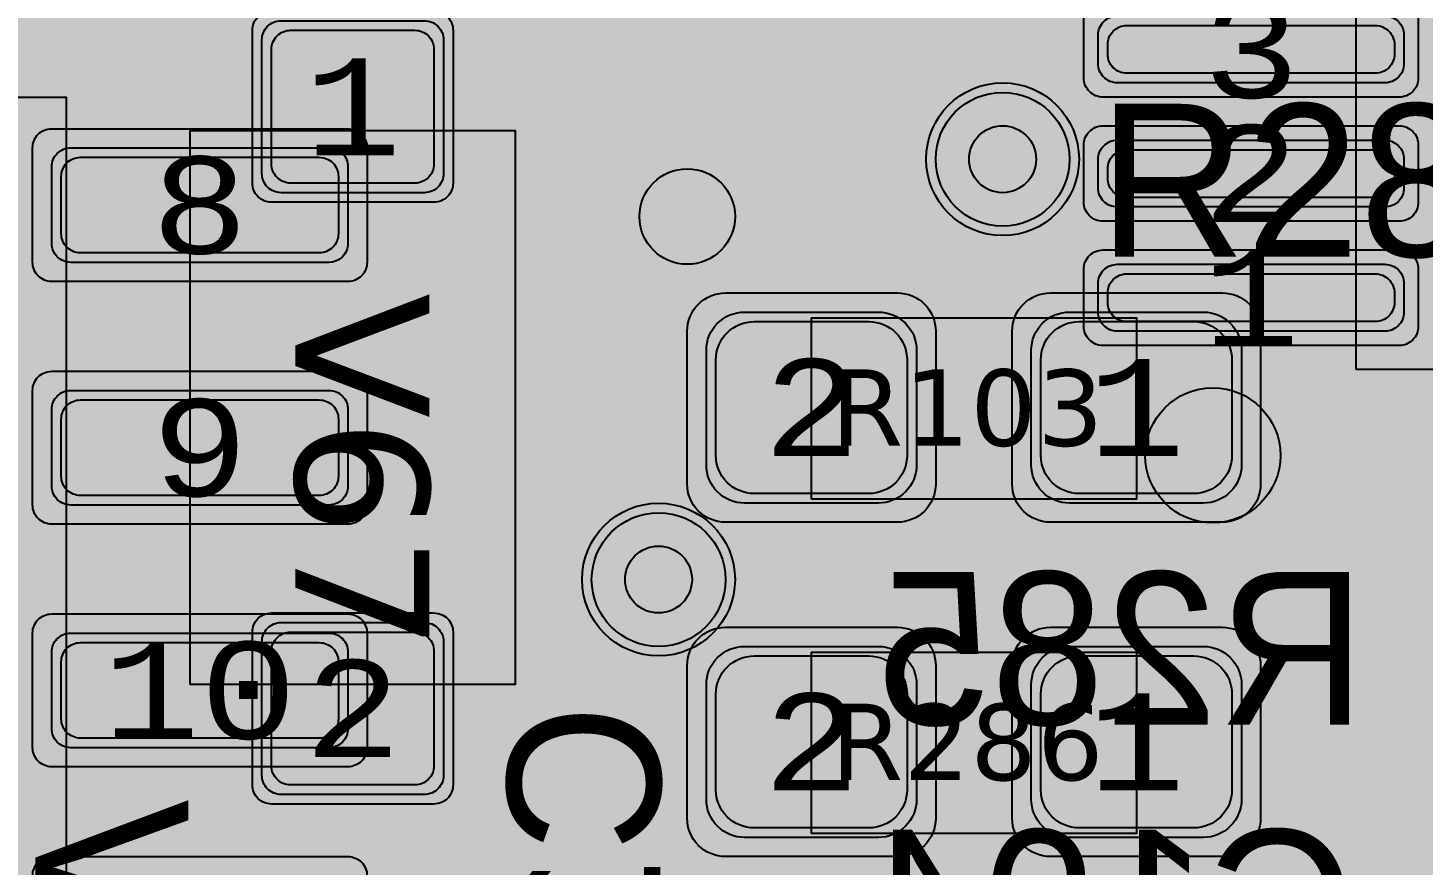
# Model space of a CAD drawing. Extents: x -28 to 199, y -61 to 255.
# Drawn here: x 146.3 to 153.6, y 159.61 to 163.99 of the extents above; entities that cross this region are included whole.
import ezdxf
from ezdxf.enums import TextEntityAlignment as Align

# ---------------------------------------------------------------- set-up
doc = ezdxf.new("R2010")
doc.units = 0
doc.header["$MEASUREMENT"] = 0
for name, color, linetype in [('ASSEMBLY_OUTLINES_BTM', 191, 'CONTINUOUS'), ('ASSEMBLY_OUTLINES_TOP', 102, 'CONTINUOUS'), ('ASSEMBLY_PART_NUMBERS_BTM', 191, 'CONTINUOUS'), ('ASSEMBLY_PART_NUMBERS_TOP', 102, 'CONTINUOUS'), ('ASSEMBLY_REF_DES_TOP', 102, 'CONTINUOUS'), ('DRILL_DRAWING', 21, 'CONTINUOUS'), ('GENERATED_SILKSCREEN_BTM', 255, 'CONTINUOUS'), ('GENERATED_SILKSCREEN_TOP', 140, 'CONTINUOUS'), ('MOUNTING_HOLES_LAYER_2', 42, 'CONTINUOUS'), ('MOUNTING_HOLES_LAYER_3', 42, 'CONTINUOUS'), ('MOUNTING_HOLES_LAYER_BOT21', 42, 'CONTINUOUS'), ('MOUNTING_HOLES_LAYER_TOP', 42, 'CONTINUOUS'), ('PART_PADS_SMD_BTM', 10, 'CONTINUOUS'), ('PART_PADS_SMD_TOP', 150, 'CONTINUOUS'), ('PIN_NUMBERS_BTM', 8, 'CONTINUOUS'), ('PIN_NUMBERS_TOP', 8, 'CONTINUOUS'), ('PLACEMENT_OUTLINES_BTM', 222, 'CONTINUOUS'), ('PLACEMENT_OUTLINES_TOP', 130, 'CONTINUOUS'), ('PLANE_SHAPES_LAYER_2', 230, 'CONTINUOUS'), ('PLANE_SHAPES_LAYER_3', 81, 'CONTINUOUS'), ('SILKSCREEN_OUTLINES_BTM', 211, 'CONTINUOUS'), ('SILKSCREEN_OUTLINES_TOP', 150, 'CONTINUOUS'), ('SILKSCREEN_REF_DES_BTM', 211, 'CONTINUOUS'), ('SILKSCREEN_REF_DES_TOP', 150, 'CONTINUOUS'), ('SOLDERMASK_PADS_BTM', 12, 'CONTINUOUS'), ('SOLDERMASK_PADS_TOP', 180, 'CONTINUOUS'), ('SOLDERPASTE_PADS_BTM', 12, 'CONTINUOUS'), ('SOLDERPASTE_PADS_TOP', 180, 'CONTINUOUS'), ('TRACES_LAYER_2', 230, 'CONTINUOUS'), ('TRACES_LAYER_BOTTOM', 10, 'CONTINUOUS'), ('TRACES_LAYER_TOP', 150, 'CONTINUOUS'), ('VIA_HOLES_LAYER_2', 30, 'CONTINUOUS'), ('VIA_HOLES_LAYER_3', 30, 'CONTINUOUS'), ('VIA_HOLES_LAYER_BOTTOM', 30, 'CONTINUOUS'), ('VIA_HOLES_LAYER_TOP', 30, 'CONTINUOUS'), ('VIA_PADS_LAYER_2', 230, 'CONTINUOUS'), ('VIA_PADS_LAYER_3', 81, 'CONTINUOUS'), ('VIA_PADS_LAYER_BOTTOM', 10, 'CONTINUOUS'), ('VIA_PADS_LAYER_TOP', 150, 'CONTINUOUS')]:
    doc.layers.add(name, color=color, linetype=linetype)
doc.styles.add('COURIER_NEW', font='COUR.TTF')
doc.styles.add('VERDANA', font='verdana.TTF')
doc.styles.add('VERIBEST_GERBER_0', font='txt')

msp = doc.modelspace()

# ---------------------------------------------------------------- hatches: boundary and pattern name
at = {"layer": 'GENERATED_SILKSCREEN_BTM'}
h = msp.add_hatch(color=256, dxfattribs=at)
edge = h.paths.add_edge_path()
edge.add_arc((152.5, 161.75), 0.353553, 0, 360)
at = {"layer": 'MOUNTING_HOLES_LAYER_2'}
h = msp.add_hatch(color=256, dxfattribs=at)
edge = h.paths.add_edge_path()
edge.add_arc((149.75, 163), 0.25, 0, 360)
at = {"layer": 'MOUNTING_HOLES_LAYER_3'}
h = msp.add_hatch(color=256, dxfattribs=at)
edge = h.paths.add_edge_path()
edge.add_arc((149.75, 163), 0.25, 0, 360)
at = {"layer": 'MOUNTING_HOLES_LAYER_BOT21'}
h = msp.add_hatch(color=256, dxfattribs=at)
edge = h.paths.add_edge_path()
edge.add_arc((149.75, 163), 0.25, 0, 360)
at = {"layer": 'MOUNTING_HOLES_LAYER_TOP'}
h = msp.add_hatch(color=256, dxfattribs=at)
edge = h.paths.add_edge_path()
edge.add_arc((149.75, 163), 0.25, 0, 360)
at = {"layer": 'PLANE_SHAPES_LAYER_2'}
h = msp.add_hatch(color=256, dxfattribs=at)
h.paths.add_polyline_path([(169.5, 129.25), (149.5, 129.25), (142.25, 122), (142.25, 90.5), (147.5, 90.5), (147.5, 80), (154, 80), (154, 69.25), (131.75, 69.25), (131.75, 73.25), (121.25, 73.25), (121.25, 81), (110.5, 81), (110.5, 125.75), (106.5, 125.75), (106.5, 128.75), (93.5, 128.75), (93.5, 120.25), (91.75, 120.25), (91.75, 121.5), (80, 121.5), (80, 118.25), (73.25, 118.25), (73.25, 124.5), (67.5, 124.5), (67.5, 128), (57.75, 128), (57.75, 120.25), (55.25, 120.25), (55.25, 121.5), (47.5, 121.5), (47.5, 119), (35, 119), (35, 134.75), (32.75, 134.75), (32.75, 159.75), (29.25, 159.75), (29.25, 175.25), (22.5, 175.25), (22.5, 195.25), (17.25, 195.25), (17.25, 198), (22.5, 198), (22.5, 216.5), (40.25, 216.5), (40.25, 235.5), (54.5, 235.5), (54.5, 254), (87.25, 254), (87.25, 236.25), (86.25, 236.25), (86.25, 228.75), (81, 228.75), (81, 218.75), (95.25, 218.75), (95.25, 194.5), (87, 194.5), (87, 172), (131.1, 172), (131.1, 208.75), (115.5, 208.75), (115.5, 213.75), (106.75, 213.75), (106.75, 218.75), (110.25, 222.25), (110.25, 226.25), (142.5, 226.25), (142.5, 221.5), (160.5, 221.5), (160.5, 240.75), (169.5, 240.75)])
h.paths.add_polyline_path([(35.5, 149.5), (41.75, 149.5), (41.75, 152), (39.25, 152), (39.25, 154), (37.75, 154), (37.75, 152), (35.5, 152)], flags=16)
h.paths.add_polyline_path([(37.5, 125.75), (37.5, 128.75), (42.75, 128.75), (42.75, 125.75)], flags=16)
h.paths.add_polyline_path([(52, 127.75), (52, 130.75), (54.25, 130.75), (54.25, 127.75)], flags=16)
h.paths.add_polyline_path([(50.75, 219.5), (50.75, 226.5), (71.75, 226.5), (71.75, 219.5)], flags=16)
h.paths.add_polyline_path([(66.5, 150.75), (66.5, 177.5), (72.25, 177.5), (72.25, 150.75)], flags=16)
h.paths.add_polyline_path([(47.25, 185.25), (73, 185.25), (73, 188.25), (70.25, 188.25), (70.25, 191), (47.25, 191)], flags=16)
h.paths.add_polyline_path([(84.5, 208), (84.5, 212.75), (85, 212.75), (85, 208)], flags=16)
h.paths.add_polyline_path([(61.5, 137.25), (87.75, 137.25), (87.75, 140.5), (84.75, 140.5), (84.75, 143), (61.5, 143)], flags=16)
h.paths.add_polyline_path([(88.75, 127), (88.75, 130), (91, 130), (91, 127)], flags=16)
h.paths.add_polyline_path([(85.5, 130.25), (85.5, 132.5), (91, 132.5), (91, 130.25)], flags=16)
h.paths.add_polyline_path([(108.75, 142.25), (135.75, 142.25), (135.75, 145.75), (132.25, 145.75), (132.25, 149), (108.75, 149)], flags=16)
h.paths.add_polyline_path([(114.25, 126.75), (140.75, 126.75), (140.75, 129.75), (137.25, 129.75), (137.25, 133), (114.25, 133)], flags=16)
h.paths.add_polyline_path([(155.25, 180.25), (166.25, 180.25), (166.25, 186.25), (152.25, 186.25), (152.25, 183), (155.25, 183)], flags=16)
at = {"layer": 'PLANE_SHAPES_LAYER_3'}
h = msp.add_hatch(color=256, dxfattribs=at)
h.paths.add_polyline_path([(169.5, 129.25), (149.5, 129.25), (142.25, 122), (142.25, 90.5), (147.5, 90.5), (147.5, 80), (154, 80), (154, 69.25), (131.75, 69.25), (131.75, 73.25), (121.25, 73.25), (121.25, 81), (110.5, 81), (110.5, 125.75), (106.5, 125.75), (106.5, 128.75), (93.5, 128.75), (93.5, 120.25), (91.75, 120.25), (91.75, 121.5), (80, 121.5), (80, 118.25), (73.25, 118.25), (73.25, 124.5), (67.5, 124.5), (67.5, 127.75), (58.25, 127.75), (58.25, 130.25), (88.75, 130.25), (88.75, 127), (91, 127), (91, 132.5), (55, 132.5), (55, 131.25), (52, 131.25), (52, 127.75), (55, 127.75), (55, 127.25), (57.75, 127.25), (57.75, 120.25), (55.25, 120.25), (55.25, 121.5), (47.5, 121.5), (47.5, 119), (35, 119), (35, 134.75), (32.75, 134.75), (32.75, 159.75), (29.25, 159.75), (29.25, 175.25), (22.5, 175.25), (22.5, 195.25), (17.25, 195.25), (17.25, 198), (22.5, 198), (22.5, 216.5), (40.25, 216.5), (40.25, 235.5), (54.5, 235.5), (54.5, 254), (87.25, 254), (87.25, 236.25), (86.25, 236.25), (86.25, 228.75), (81, 228.75), (81, 218.75), (95.25, 218.75), (95.25, 194.5), (87, 194.5), (87, 172), (131.1, 172), (131.1, 208.75), (115.5, 208.75), (115.5, 213.75), (106.75, 213.75), (106.75, 218.75), (110.25, 222.25), (110.25, 226.25), (142.5, 226.25), (142.5, 221.5), (160.5, 221.5), (160.5, 240.75), (169.5, 240.75)])
h.paths.add_polyline_path([(35.5, 149.5), (41.75, 149.5), (41.75, 152), (39.25, 152), (39.25, 154), (37.75, 154), (37.75, 152), (35.5, 152)], flags=16)
h.paths.add_polyline_path([(37.5, 125.75), (37.5, 128.75), (42.75, 128.75), (42.75, 125.75)], flags=16)
h.paths.add_polyline_path([(50.75, 219.5), (50.75, 226.5), (71.75, 226.5), (71.75, 219.5)], flags=16)
h.paths.add_polyline_path([(66.5, 150.75), (66.5, 177.5), (72.25, 177.5), (72.25, 150.75)], flags=16)
h.paths.add_polyline_path([(47.25, 185.25), (73, 185.25), (73, 188.25), (70.25, 188.25), (70.25, 191), (47.25, 191)], flags=16)
h.paths.add_polyline_path([(84.5, 208), (84.5, 212.75), (85, 212.75), (85, 208)], flags=16)
h.paths.add_polyline_path([(61.5, 137.25), (87.75, 137.25), (87.75, 140.5), (84.75, 140.5), (84.75, 143), (61.5, 143)], flags=16)
h.paths.add_polyline_path([(108.75, 142.25), (135.75, 142.25), (135.75, 145.75), (132.25, 145.75), (132.25, 149), (108.75, 149)], flags=16)
h.paths.add_polyline_path([(114.25, 126.75), (140.75, 126.75), (140.75, 129.75), (137.25, 129.75), (137.25, 133), (114.25, 133)], flags=16)
h.paths.add_polyline_path([(155.25, 180.25), (166.25, 180.25), (166.25, 186.25), (152.25, 186.25), (152.25, 183), (155.25, 183)], flags=16)
at = {"layer": 'SILKSCREEN_OUTLINES_BTM'}
h = msp.add_hatch(color=256, dxfattribs=at)
edge = h.paths.add_edge_path()
edge.add_arc((152.5, 161.75), 0.353553, 0, 360)
at = {"layer": 'VIA_HOLES_LAYER_2'}
h = msp.add_hatch(color=256, dxfattribs=at)
edge = h.paths.add_edge_path()
edge.add_arc((151.4, 163.3), 0.175, 0, 360)
h = msp.add_hatch(color=256, dxfattribs=at)
edge = h.paths.add_edge_path()
edge.add_arc((149.6, 161.1), 0.175, 0, 360)
at = {"layer": 'VIA_HOLES_LAYER_3'}
h = msp.add_hatch(color=256, dxfattribs=at)
edge = h.paths.add_edge_path()
edge.add_arc((151.4, 163.3), 0.175, 0, 360)
h = msp.add_hatch(color=256, dxfattribs=at)
edge = h.paths.add_edge_path()
edge.add_arc((149.6, 161.1), 0.175, 0, 360)
at = {"layer": 'VIA_HOLES_LAYER_BOTTOM'}
h = msp.add_hatch(color=256, dxfattribs=at)
edge = h.paths.add_edge_path()
edge.add_arc((151.4, 163.3), 0.175, 0, 360)
h = msp.add_hatch(color=256, dxfattribs=at)
edge = h.paths.add_edge_path()
edge.add_arc((149.6, 161.1), 0.175, 0, 360)
at = {"layer": 'VIA_HOLES_LAYER_TOP'}
h = msp.add_hatch(color=256, dxfattribs=at)
edge = h.paths.add_edge_path()
edge.add_arc((151.4, 163.3), 0.175, 0, 360)
h = msp.add_hatch(color=256, dxfattribs=at)
edge = h.paths.add_edge_path()
edge.add_arc((149.6, 161.1), 0.175, 0, 360)

# ---------------------------------------------------------------- linework, layer by layer
at = {"layer": 'ASSEMBLY_OUTLINES_BTM', "const_width": 0.2}
for points in [[(153.25, 162.2), (153.25, 168.8), (157.75, 168.8), (157.75, 162.2)], [(142.5, 154.875), (142.5, 163.625), (146.5, 163.625), (146.5, 154.875)]]:
    msp.add_lwpolyline(points, close=True, dxfattribs=at)
at = {"layer": 'ASSEMBLY_OUTLINES_TOP'}
for points in [[(147.15, 160.55), (147.15, 163.45), (148.85, 163.45), (148.85, 160.55)], [(150.4, 161.52), (150.4, 162.47), (152.1, 162.47), (152.1, 161.52)], [(150.4, 159.77), (150.4, 160.72), (152.1, 160.72), (152.1, 159.77)]]:
    msp.add_lwpolyline(points, close=True, dxfattribs=at)
at = {"layer": 'ASSEMBLY_OUTLINES_TOP', "const_width": 0.1}
msp.add_lwpolyline([(148.75, 163), (147.25, 163)], dxfattribs=at)
at = {"layer": 'GENERATED_SILKSCREEN_BTM', "const_width": 0.15}
for points in [[(146.500005, 163.433206, 1.45686e-05), (146.499995, 163.433204), (146.499995, 163.624995), (142.500005, 163.624995), (142.500005, 163.433204, 1.45686e-05), (142.499995, 163.433206), (142.499995, 163.625, -0.4142135624), (142.5, 163.625005), (146.5, 163.625005, -0.4142135624), (146.500005, 163.625), (146.500005, 163.433206)], [(146.500005, 162.163206, 1.45686e-05), (146.499995, 162.163204), (146.499995, 162.686796, 1.45686e-05), (146.500005, 162.686794), (146.500005, 162.163206)], [(157.750005, 162.2, -0.4142135624), (157.75, 162.199995), (153.25, 162.199995, -0.4142135624), (153.249995, 162.2), (153.249995, 162.325), (153.250005, 162.325), (153.250005, 162.200005), (157.749995, 162.200005), (157.749995, 162.325), (157.750005, 162.325), (157.750005, 162.2)], [(146.500005, 160.893206, 1.45686e-05), (146.499995, 160.893204), (146.499995, 161.416796, 1.45686e-05), (146.500005, 161.416794), (146.500005, 160.893206)], [(146.500005, 159.623206, 1.45686e-05), (146.499995, 159.623204), (146.499995, 160.146796, 1.45686e-05), (146.500005, 160.146794), (146.500005, 159.623206)]]:
    msp.add_lwpolyline(points, format="xyb", dxfattribs=at)
for points in [[(153.249995, 163.475), (153.249995, 163.625), (153.250005, 163.625), (153.250005, 163.475)], [(153.249995, 162.825), (153.249995, 162.975), (153.250005, 162.975), (153.250005, 162.825)]]:
    msp.add_lwpolyline(points, close=True, dxfattribs=at)
for points in [[(150.7812, 160.8512), (150.7844, 160.8504), (150.7868, 160.8496), (150.79, 160.848), (150.8988, 160.76), (150.8988, 161.0936), (150.3764, 161.0936), (150.3708, 161.0952), (150.366, 161.0984), (150.3636, 161.104), (150.3628, 161.1096), (150.3636, 161.116), (150.366, 161.1208), (150.3708, 161.1248), (150.3764, 161.1264), (150.9164, 161.1264), (150.922, 161.1248), (150.9268, 161.1208), (150.9308, 161.116), (150.9324, 161.1104), (150.9324, 160.7256), (150.9316, 160.72), (150.9292, 160.716), (150.926, 160.7136), (150.9204, 160.712), (150.9172, 160.7104), (150.9132, 160.7096), (150.9092, 160.7104), (150.906, 160.7128), (150.7756, 160.8192), (150.5172, 160.8192), (150.3924, 160.7176), (150.3924, 160.46), (150.5172, 160.36), (150.7756, 160.36), (150.906, 160.4656), (150.9116, 160.468), (150.9164, 160.468), (150.922, 160.4648), (150.926, 160.4608), (150.9292, 160.4552), (150.9308, 160.4496), (150.93, 160.4464), (150.9292, 160.444), (150.9276, 160.4416), (150.9252, 160.44), (150.79, 160.3296), (150.7876, 160.328), (150.7844, 160.328), (150.7812, 160.3264), (150.5116, 160.3264), (150.51, 160.3264), (150.5084, 160.3272), (150.5076, 160.3272), (150.506, 160.328), (150.5044, 160.328), (150.5012, 160.3296), (150.366, 160.44), (150.3636, 160.4424), (150.3628, 160.444), (150.3612, 160.4488), (150.3604, 160.452), (150.3604, 160.7256), (150.3612, 160.7288), (150.3628, 160.7336), (150.3628, 160.7352), (150.3644, 160.736), (150.3652, 160.7376), (150.366, 160.7392), (150.5012, 160.848), (150.5052, 160.8496), (150.5084, 160.8504), (150.5116, 160.8512), (150.7812, 160.8512)], [(151.1436, 160.8312), (151.1692, 160.7544), (151.1436, 160.6776), (151.1436, 160.6752), (151.1428, 160.672), (151.1428, 160.4248), (151.1428, 160.4224), (151.1436, 160.42), (151.1444, 160.4168), (151.1476, 160.4136), (151.2276, 160.3312), (151.2316, 160.328), (151.2356, 160.3272), (151.2388, 160.3264), (151.5324, 160.3264), (151.5348, 160.3264), (151.5372, 160.3272), (151.5404, 160.328), (151.5436, 160.3312), (151.6236, 160.4136), (151.6276, 160.4168), (151.6284, 160.42), (151.6284, 160.4248), (151.6284, 160.672), (151.6284, 160.6752), (151.6284, 160.6768), (151.6276, 160.6776), (151.602, 160.7544), (151.6276, 160.8312), (151.6284, 160.832), (151.6284, 160.8368), (151.6284, 161.0288), (151.6284, 161.032), (151.6276, 161.036), (151.6236, 161.04), (151.5436, 161.1224), (151.5404, 161.1248), (151.5372, 161.1256), (151.5348, 161.1264), (151.5324, 161.1264), (151.2388, 161.1264), (151.2356, 161.1256), (151.2316, 161.1248), (151.2276, 161.1224), (151.1476, 161.04), (151.1444, 161.0352), (151.1436, 161.032), (151.1428, 161.0288), (151.1428, 160.8368), (151.1428, 160.8336), (151.1436, 160.832), (151.1436, 160.8312)], [(152.0052, 161.1232), (151.8708, 161.0136), (151.8684, 161.0096), (151.8676, 161.0064), (151.866, 161.004), (151.8652, 161.0008), (151.8652, 160.8912), (151.866, 160.888), (151.8676, 160.8832), (151.8684, 160.8792), (151.8708, 160.8776), (152.4036, 160.4448), (152.4036, 160.3592), (151.8812, 160.3592), (151.8756, 160.3576), (151.8708, 160.3544), (151.8684, 160.3488), (151.8676, 160.3424), (151.8684, 160.3368), (151.8708, 160.3312), (151.8756, 160.328), (151.8812, 160.3264), (152.4204, 160.3264), (152.4268, 160.328), (152.4308, 160.332), (152.4348, 160.336), (152.4364, 160.3424), (152.4364, 160.452), (152.4356, 160.4544), (152.434, 160.46), (152.4324, 160.4624), (152.4316, 160.464), (152.4292, 160.4656), (151.8972, 160.8992), (151.8972, 160.9928), (152.022, 161.0936), (152.2804, 161.0936), (152.4108, 160.9872), (152.4164, 160.9856), (152.422, 160.9864), (152.4268, 160.9888), (152.4308, 160.9936), (152.4332, 160.9984), (152.434, 161.004), (152.4332, 161.0096), (152.4316, 161.012), (152.4292, 161.0136), (152.2948, 161.1232), (152.2916, 161.124), (152.29, 161.1248), (152.2884, 161.1256), (152.2852, 161.1264), (152.0156, 161.1264), (152.0124, 161.1256), (152.0108, 161.1248), (152.0084, 161.124), (152.0052, 161.1232)], [(152.626, 160.8224), (152.6236, 160.824), (152.6228, 160.828), (152.6212, 160.832), (152.6204, 160.836), (152.6204, 161.0008), (152.6212, 161.0048), (152.6228, 161.0072), (152.6228, 161.0096), (152.6236, 161.0104), (152.6252, 161.0112), (152.626, 161.0128), (152.762, 161.1232), (152.766, 161.1248), (152.7692, 161.1256), (152.7724, 161.1264), (153.1756, 161.1264), (153.1828, 161.1248), (153.1876, 161.1208), (153.1916, 161.116), (153.1932, 161.1104), (153.1932, 160.3424), (153.1916, 160.336), (153.1876, 160.332), (153.1828, 160.3296), (153.1772, 160.3288), (153.1708, 160.3296), (153.1652, 160.332), (153.1612, 160.336), (153.1596, 160.3424), (153.1596, 160.7104), (152.7836, 160.7104), (152.6524, 160.3376), (152.6492, 160.332), (152.6436, 160.3288), (152.638, 160.328), (152.6324, 160.3296), (152.6276, 160.332), (152.6236, 160.336), (152.622, 160.3416), (152.6228, 160.348), (152.754, 160.7208), (152.626, 160.8224)], [(151.5964, 161.02), (151.5964, 160.8384), (151.5748, 160.7696), (151.198, 160.7696), (151.1748, 160.8384), (151.1748, 161.02), (151.246, 161.0936), (151.5244, 161.0936), (151.5964, 161.02)], [(153.1596, 161.0936), (152.7772, 161.0936), (152.6524, 160.9928), (152.6524, 160.844), (152.7772, 160.7424), (153.1596, 160.7424), (153.1596, 161.0936)], [(151.5964, 160.6688), (151.5964, 160.432), (151.5244, 160.3592), (151.246, 160.3592), (151.1748, 160.432), (151.1748, 160.6688), (151.198, 160.7376), (151.5748, 160.7376), (151.5964, 160.6688)], [(149.6036, 160.2), (149.494, 160.3344), (149.4916, 160.3384), (149.4884, 160.3392), (149.4852, 160.3408), (149.4812, 160.3416), (148.9324, 160.3416), (148.9284, 160.3408), (148.9252, 160.3392), (148.9236, 160.3376), (148.922, 160.3368), (148.9196, 160.3344), (148.81, 160.2), (148.8092, 160.1976), (148.8084, 160.1952), (148.8076, 160.1944), (148.8068, 160.1912), (148.8068, 159.9216), (148.8076, 159.9176), (148.8084, 159.916), (148.8092, 159.9136), (148.81, 159.9112), (148.9196, 159.776), (148.9236, 159.7728), (148.93, 159.7712), (148.934, 159.772), (148.9388, 159.7736), (148.942, 159.776), (148.9452, 159.78), (148.9476, 159.784), (148.9484, 159.788), (148.9484, 159.792), (148.946, 159.7952), (148.8396, 159.9272), (148.8396, 160.1856), (148.9404, 160.3088), (149.4732, 160.3088), (149.574, 160.1856), (149.574, 159.9272), (149.4676, 159.7952), (149.466, 159.792), (149.4652, 159.788), (149.466, 159.784), (149.4684, 159.78), (149.4716, 159.776), (149.4756, 159.7736), (149.4796, 159.772), (149.4852, 159.7712), (149.49, 159.7728), (149.494, 159.776), (149.6036, 159.9112), (149.6052, 159.9144), (149.606, 159.9152), (149.606, 159.9176), (149.6068, 159.9184), (149.6068, 159.9192), (149.6068, 159.9216), (149.6068, 160.1912), (149.606, 160.1944), (149.6052, 160.1976), (149.6036, 160.2)], [(152.2648, 159.526), (152.2608, 159.5308), (152.1328, 159.71), (152.1328, 159.0092)], [(150.8488, 159.2676), (150.4184, 159.6964), (150.4184, 159.2676), (150.8488, 159.2676)], [(150.3864, 159.2676), (150.3864, 159.738), (150.3872, 159.742), (150.3896, 159.7452), (150.3928, 159.7484), (150.3968, 159.7508), (150.4016, 159.7524), (150.4064, 159.7532), (150.4104, 159.7524), (150.4144, 159.7492), (150.9, 159.2636)], [(151.66, 159.4316), (151.66, 159.6508), (151.6592, 159.6548), (151.6576, 159.658), (151.656, 159.6604), (151.6552, 159.6612), (151.6528, 159.6636), (151.5184, 159.7732), (151.5152, 159.774), (151.5136, 159.7748), (151.512, 159.7756), (151.5088, 159.7764), (151.2392, 159.7764), (151.236, 159.7756), (151.2344, 159.7748), (151.232, 159.774), (151.2288, 159.7732), (151.0944, 159.6636), (151.092, 159.6596), (151.0912, 159.6564), (151.0896, 159.654), (151.0888, 159.6508), (151.0888, 159.102)], [(151.6272, 159.6428), (151.6272, 159.4396), (151.504, 159.338), (151.2456, 159.338), (151.1208, 159.4396), (151.1208, 159.6428), (151.2456, 159.7436), (151.504, 159.7436), (151.6272, 159.6428)], [(152.1016, 159.0092), (152.1016, 159.7604), (152.1024, 159.766), (152.1048, 159.77), (152.1088, 159.7724), (152.1144, 159.7732), (152.1184, 159.774), (152.1224, 159.774), (152.1256, 159.7724), (152.1288, 159.7692), (152.2848, 159.55), (152.2864, 159.5468), (152.2872, 159.5444), (152.2872, 159.5388), (152.2848, 159.534), (152.2808, 159.53)], [(153.1424, 159.102), (153.1424, 159.6508), (153.1416, 159.6548), (153.14, 159.658), (153.1384, 159.6596), (153.1376, 159.6612), (153.136, 159.6636), (153.0008, 159.7732), (152.9984, 159.774), (152.996, 159.7748), (152.9952, 159.7756), (152.992, 159.7764), (152.7224, 159.7764), (152.7184, 159.7756), (152.7168, 159.7748), (152.7144, 159.774), (152.712, 159.7732), (152.5768, 159.6636), (152.5736, 159.6596), (152.572, 159.6532), (152.5728, 159.6484), (152.5744, 159.6444), (152.5768, 159.6412), (152.5808, 159.638), (152.5848, 159.6356), (152.5888, 159.6348), (152.5928, 159.6348), (152.596, 159.6372), (152.728, 159.7436), (152.9864, 159.7436), (153.1096, 159.6428), (153.1096, 159.11)]]:
    msp.add_lwpolyline(points, dxfattribs=at)
at = {"layer": 'GENERATED_SILKSCREEN_BTM'}
msp.add_circle((152.5, 161.75), 0.353553, dxfattribs=at)
at = {"layer": 'GENERATED_SILKSCREEN_TOP', "const_width": 0.15}
for points in [[(152.574, 163.2724), (152.5764, 163.274), (152.5772, 163.278), (152.5796, 163.282), (152.5796, 163.286), (152.5796, 163.4508), (152.5796, 163.4548), (152.5772, 163.4572), (152.5772, 163.4596), (152.5764, 163.4604), (152.5756, 163.4612), (152.574, 163.4628), (152.438, 163.5732), (152.434, 163.5748), (152.4308, 163.5756), (152.4276, 163.5764), (152.0244, 163.5764), (152.0172, 163.5748), (152.0124, 163.5708), (152.0084, 163.566), (152.0068, 163.5604), (152.0068, 162.7924), (152.0084, 162.786), (152.0124, 162.782), (152.0172, 162.7796), (152.0228, 162.7788), (152.0292, 162.7796), (152.0348, 162.782), (152.0388, 162.786), (152.0404, 162.7924), (152.0404, 163.1604), (152.4164, 163.1604), (152.5476, 162.7876), (152.5508, 162.782), (152.5564, 162.7788), (152.5628, 162.778), (152.5676, 162.7796), (152.5724, 162.782), (152.5764, 162.786), (152.5788, 162.7916), (152.5772, 162.798), (152.446, 163.1708), (152.574, 163.2724)], [(152.0404, 163.5436), (152.4228, 163.5436), (152.5476, 163.4428), (152.5476, 163.294), (152.4228, 163.1924), (152.0404, 163.1924), (152.0404, 163.5436)], [(153.1948, 163.5732), (153.3292, 163.4636), (153.3316, 163.4596), (153.3324, 163.4564), (153.334, 163.454), (153.3348, 163.4508), (153.3348, 163.3412), (153.334, 163.338), (153.3324, 163.3332), (153.3316, 163.3292), (153.3292, 163.3276), (152.7964, 162.8948), (152.7964, 162.8092), (153.3188, 162.8092), (153.3244, 162.8076), (153.3292, 162.8044), (153.3316, 162.7988), (153.3324, 162.7924), (153.3316, 162.7868), (153.3292, 162.7812), (153.3244, 162.778), (153.3188, 162.7764), (152.7796, 162.7764), (152.7732, 162.778), (152.7692, 162.782), (152.7652, 162.786), (152.7636, 162.7924), (152.7636, 162.902), (152.7644, 162.9044), (152.766, 162.91), (152.7676, 162.9124), (152.7692, 162.914), (152.7708, 162.9156), (153.3028, 163.3492), (153.3028, 163.4428), (153.178, 163.5436), (152.9196, 163.5436), (152.7892, 163.4372), (152.7836, 163.4356), (152.778, 163.4364), (152.7732, 163.4388), (152.77, 163.4436), (152.7668, 163.4484), (152.766, 163.454), (152.766, 163.4572), (152.7668, 163.4596), (152.7708, 163.4636), (152.9052, 163.5732), (152.9084, 163.574), (152.9108, 163.5748), (152.9116, 163.5756), (152.9148, 163.5764), (153.1844, 163.5764), (153.1876, 163.5756), (153.1884, 163.5756), (153.1892, 163.5748), (153.1916, 163.574), (153.1948, 163.5732)], [(153.9612, 162.7764), (153.6676, 162.7764), (153.6652, 162.7764), (153.6628, 162.7772), (153.6596, 162.778), (153.6564, 162.7812), (153.5764, 162.8636), (153.5732, 162.8668), (153.5716, 162.87), (153.5716, 162.8748), (153.5716, 163.122), (153.5716, 163.1252), (153.5716, 163.1268), (153.5724, 163.1276), (153.598, 163.2044), (153.5724, 163.2812), (153.5716, 163.282), (153.5716, 163.2868), (153.5716, 163.4788), (153.5716, 163.482), (153.5732, 163.486), (153.5764, 163.49), (153.6564, 163.5724), (153.6596, 163.5748), (153.6628, 163.5756), (153.6652, 163.5764), (153.6676, 163.5764), (153.9612, 163.5764)], [(153.6036, 163.47), (153.6036, 163.2884), (153.6252, 163.2196), (154.002, 163.2196), (154.0252, 163.2884), (154.0252, 163.47), (153.954, 163.5436), (153.6756, 163.5436), (153.6036, 163.47)], [(153.6036, 163.1188), (153.6036, 162.882), (153.6756, 162.8092), (153.954, 162.8092), (154.0252, 162.882), (154.0252, 163.1188), (154.002, 163.1876), (153.6252, 163.1876), (153.6036, 163.1188)], [(146.3432, 159.5216), (146.3432, 159.544), (146.344, 159.5488), (146.3464, 159.5528), (146.3496, 159.5568), (146.3544, 159.5584), (147.1216, 159.8184), (147.128, 159.8184), (147.1328, 159.816), (147.1368, 159.812), (147.14, 159.8064), (147.1408, 159.8008), (147.14, 159.7952), (147.1376, 159.7904), (147.132, 159.7872), (146.3776, 159.5336), (147.132, 159.2784)]]:
    msp.add_lwpolyline(points, dxfattribs=at)
for points in [[(147.45, 163.449995), (147.150005, 163.449995), (147.150005, 160.550005), (147.45, 160.550005), (147.45, 160.549995), (147.15, 160.549995, -0.4142135624), (147.149995, 160.55), (147.149995, 163.45, -0.4142135624), (147.15, 163.450005), (147.45, 163.450005), (147.45, 163.449995)], [(148.850005, 160.55, -0.4142135624), (148.85, 160.549995), (148.55, 160.549995), (148.55, 160.550005), (148.849995, 160.550005), (148.849995, 163.449995), (148.55, 163.449995), (148.55, 163.450005), (148.85, 163.450005, -0.4142135624), (148.850005, 163.45), (148.850005, 160.55)], [(151.533844, 162.470005, 1.1642e-05), (151.533836, 162.469995), (150.966164, 162.469995, 1.1642e-05), (150.966156, 162.470005), (151.533844, 162.470005)], [(151.542098, 161.519995), (150.957902, 161.519995, 1.22306e-05), (150.957911, 161.520005), (151.542089, 161.520005, 1.22306e-05), (151.542098, 161.519995)], [(151.533844, 160.720005, 1.1642e-05), (151.533836, 160.719995), (150.966164, 160.719995, 1.1642e-05), (150.966156, 160.720005), (151.533844, 160.720005)], [(151.542098, 159.769995), (150.957902, 159.769995, 1.22306e-05), (150.957911, 159.770005), (151.542089, 159.770005, 1.22306e-05), (151.542098, 159.769995)]]:
    msp.add_lwpolyline(points, format="xyb", dxfattribs=at)
at = {"layer": 'MOUNTING_HOLES_LAYER_2'}
msp.add_circle((149.75, 163), 0.25, dxfattribs=at)
at = {"layer": 'MOUNTING_HOLES_LAYER_3'}
msp.add_circle((149.75, 163), 0.25, dxfattribs=at)
at = {"layer": 'MOUNTING_HOLES_LAYER_BOT21'}
msp.add_circle((149.75, 163), 0.25, dxfattribs=at)
at = {"layer": 'MOUNTING_HOLES_LAYER_TOP'}
msp.add_circle((149.75, 163), 0.25, dxfattribs=at)
at = {"layer": 'PART_PADS_SMD_BTM'}
for points in [[(151.9, 163.95, -0.4142135624), (152, 164.05), (153.4, 164.05, -0.4142135624), (153.5, 163.95), (153.5, 163.8, -0.4142135624), (153.4, 163.7), (152, 163.7, -0.4142135624), (151.9, 163.8)], [(151.9, 163.3, -0.4142135624), (152, 163.4), (153.4, 163.4, -0.4142135624), (153.5, 163.3), (153.5, 163.15, -0.4142135624), (153.4, 163.05), (152, 163.05, -0.4142135624), (151.9, 163.15)], [(146.425, 163.26, -0.4142135624), (146.525, 163.36), (147.875, 163.36, -0.4142135624), (147.975, 163.26), (147.975, 162.86, -0.4142135624), (147.875, 162.76), (146.525, 162.76, -0.4142135624), (146.425, 162.86)], [(151.9, 162.65, -0.4142135624), (152, 162.75), (153.4, 162.75, -0.4142135624), (153.5, 162.65), (153.5, 162.5, -0.4142135624), (153.4, 162.4), (152, 162.4, -0.4142135624), (151.9, 162.5)], [(146.425, 161.99, -0.4142135624), (146.525, 162.09), (147.875, 162.09, -0.4142135624), (147.975, 161.99), (147.975, 161.59, -0.4142135624), (147.875, 161.49), (146.525, 161.49, -0.4142135624), (146.425, 161.59)], [(146.425, 160.72, -0.4142135624), (146.525, 160.82), (147.875, 160.82, -0.4142135624), (147.975, 160.72), (147.975, 160.32, -0.4142135624), (147.875, 160.22), (146.525, 160.22, -0.4142135624), (146.425, 160.32)]]:
    msp.add_lwpolyline(points, format="xyb", close=True, dxfattribs=at)
at = {"layer": 'PART_PADS_SMD_TOP'}
for points in [[(147.525, 163.925, -0.4142135624), (147.625, 164.025), (148.375, 164.025, -0.4142135624), (148.475, 163.925), (148.475, 163.225, -0.4142135624), (148.375, 163.125), (147.625, 163.125, -0.4142135624), (147.525, 163.225)], [(150.95, 161.7, -0.4142135624), (150.75, 161.5), (150.05, 161.5, -0.4142135624), (149.85, 161.7), (149.85, 162.3, -0.4142135624), (150.05, 162.5), (150.75, 162.5, -0.4142135624), (150.95, 162.3)], [(152.65, 161.7, -0.4142135624), (152.45, 161.5), (151.75, 161.5, -0.4142135624), (151.55, 161.7), (151.55, 162.3, -0.4142135624), (151.75, 162.5), (152.45, 162.5, -0.4142135624), (152.65, 162.3)], [(147.525, 160.775, -0.4142135624), (147.625, 160.875), (148.375, 160.875, -0.4142135624), (148.475, 160.775), (148.475, 160.075, -0.4142135624), (148.375, 159.975), (147.625, 159.975, -0.4142135624), (147.525, 160.075)], [(150.95, 159.95, -0.4142135624), (150.75, 159.75), (150.05, 159.75, -0.4142135624), (149.85, 159.95), (149.85, 160.55, -0.4142135624), (150.05, 160.75), (150.75, 160.75, -0.4142135624), (150.95, 160.55)], [(152.65, 159.95, -0.4142135624), (152.45, 159.75), (151.75, 159.75, -0.4142135624), (151.55, 159.95), (151.55, 160.55, -0.4142135624), (151.75, 160.75), (152.45, 160.75, -0.4142135624), (152.65, 160.55)]]:
    msp.add_lwpolyline(points, format="xyb", close=True, dxfattribs=at)
at = {"layer": 'PLACEMENT_OUTLINES_BTM'}
for points in [[(153.25, 162.2), (153.25, 168.8), (157.75, 168.8), (157.75, 162.2)], [(142.5, 154.875), (142.5, 163.625), (146.5, 163.625), (146.5, 154.875)]]:
    msp.add_lwpolyline(points, close=True, dxfattribs=at)
at = {"layer": 'PLACEMENT_OUTLINES_TOP'}
for points in [[(147.15, 160.55), (147.15, 163.45), (148.85, 163.45), (148.85, 160.55)], [(150.4, 161.52), (150.4, 162.47), (152.1, 162.47), (152.1, 161.52)], [(150.4, 159.77), (150.4, 160.72), (152.1, 160.72), (152.1, 159.77)]]:
    msp.add_lwpolyline(points, close=True, dxfattribs=at)
at = {"layer": 'SILKSCREEN_OUTLINES_BTM'}
for points in [[(153.25, 162.2), (153.25, 168.8), (157.75, 168.8), (157.75, 162.2)], [(142.5, 154.875), (142.5, 163.625), (146.5, 163.625), (146.5, 154.875)], [(142.5, 154.875), (142.5, 163.625), (146.5, 163.625), (146.5, 154.875)]]:
    msp.add_lwpolyline(points, close=True, dxfattribs=at)
msp.add_circle((152.5, 161.75), 0.353553, dxfattribs=at)
at = {"layer": 'SILKSCREEN_OUTLINES_TOP'}
for points in [[(147.15, 160.55), (147.15, 163.45), (148.85, 163.45), (148.85, 160.55)], [(150.4, 161.52), (150.4, 162.47), (152.1, 162.47), (152.1, 161.52)], [(150.4, 159.77), (150.4, 160.72), (152.1, 160.72), (152.1, 159.77)]]:
    msp.add_lwpolyline(points, close=True, dxfattribs=at)
at = {"layer": 'SOLDERMASK_PADS_BTM'}
for points in [[(151.825, 164.025, -0.4142135624), (151.925, 164.125), (153.475, 164.125, -0.4142135624), (153.575, 164.025), (153.575, 163.725, -0.4142135624), (153.475, 163.625), (151.925, 163.625, -0.4142135624), (151.825, 163.725)], [(146.325, 163.36, -0.4142135624), (146.425, 163.46), (147.975, 163.46, -0.4142135624), (148.075, 163.36), (148.075, 162.76, -0.4142135624), (147.975, 162.66), (146.425, 162.66, -0.4142135624), (146.325, 162.76)], [(151.825, 163.375, -0.4142135624), (151.925, 163.475), (153.475, 163.475, -0.4142135624), (153.575, 163.375), (153.575, 163.075, -0.4142135624), (153.475, 162.975), (151.925, 162.975, -0.4142135624), (151.825, 163.075)], [(151.825, 162.725, -0.4142135624), (151.925, 162.825), (153.475, 162.825, -0.4142135624), (153.575, 162.725), (153.575, 162.425, -0.4142135624), (153.475, 162.325), (151.925, 162.325, -0.4142135624), (151.825, 162.425)], [(146.325, 162.09, -0.4142135624), (146.425, 162.19), (147.975, 162.19, -0.4142135624), (148.075, 162.09), (148.075, 161.49, -0.4142135624), (147.975, 161.39), (146.425, 161.39, -0.4142135624), (146.325, 161.49)], [(146.325, 160.82, -0.4142135624), (146.425, 160.92), (147.975, 160.92, -0.4142135624), (148.075, 160.82), (148.075, 160.22, -0.4142135624), (147.975, 160.12), (146.425, 160.12, -0.4142135624), (146.325, 160.22)], [(146.325, 159.55, -0.4142135624), (146.425, 159.65), (147.975, 159.65, -0.4142135624), (148.075, 159.55), (148.075, 158.95, -0.4142135624), (147.975, 158.85), (146.425, 158.85, -0.4142135624), (146.325, 158.95)]]:
    msp.add_lwpolyline(points, format="xyb", close=True, dxfattribs=at)
at = {"layer": 'SOLDERMASK_PADS_TOP'}
for points in [[(147.475, 163.975, -0.4142135624), (147.575, 164.075), (148.425, 164.075, -0.4142135624), (148.525, 163.975), (148.525, 163.175, -0.4142135624), (148.425, 163.075), (147.575, 163.075, -0.4142135624), (147.475, 163.175)], [(151.05, 161.6, -0.4142135624), (150.85, 161.4), (149.95, 161.4, -0.4142135624), (149.75, 161.6), (149.75, 162.4, -0.4142135624), (149.95, 162.6), (150.85, 162.6, -0.4142135624), (151.05, 162.4)], [(152.75, 161.6, -0.4142135624), (152.55, 161.4), (151.65, 161.4, -0.4142135624), (151.45, 161.6), (151.45, 162.4, -0.4142135624), (151.65, 162.6), (152.55, 162.6, -0.4142135624), (152.75, 162.4)], [(147.475, 160.825, -0.4142135624), (147.575, 160.925), (148.425, 160.925, -0.4142135624), (148.525, 160.825), (148.525, 160.025, -0.4142135624), (148.425, 159.925), (147.575, 159.925, -0.4142135624), (147.475, 160.025)], [(151.05, 159.85, -0.4142135624), (150.85, 159.65), (149.95, 159.65, -0.4142135624), (149.75, 159.85), (149.75, 160.65, -0.4142135624), (149.95, 160.85), (150.85, 160.85, -0.4142135624), (151.05, 160.65)], [(152.75, 159.85, -0.4142135624), (152.55, 159.65), (151.65, 159.65, -0.4142135624), (151.45, 159.85), (151.45, 160.65, -0.4142135624), (151.65, 160.85), (152.55, 160.85, -0.4142135624), (152.75, 160.65)]]:
    msp.add_lwpolyline(points, format="xyb", close=True, dxfattribs=at)
at = {"layer": 'SOLDERPASTE_PADS_BTM'}
for points in [[(151.95, 163.9, -0.4142135624), (152.05, 164), (153.35, 164, -0.4142135624), (153.45, 163.9), (153.45, 163.85, -0.4142135624), (153.35, 163.75), (152.05, 163.75, -0.4142135624), (151.95, 163.85)], [(146.475, 163.21, -0.4142135624), (146.575, 163.31), (147.825, 163.31, -0.4142135624), (147.925, 163.21), (147.925, 162.91, -0.4142135624), (147.825, 162.81), (146.575, 162.81, -0.4142135624), (146.475, 162.91)], [(151.95, 163.25, -0.4142135624), (152.05, 163.35), (153.35, 163.35, -0.4142135624), (153.45, 163.25), (153.45, 163.2, -0.4142135624), (153.35, 163.1), (152.05, 163.1, -0.4142135624), (151.95, 163.2)], [(151.95, 162.6, -0.4142135624), (152.05, 162.7), (153.35, 162.7, -0.4142135624), (153.45, 162.6), (153.45, 162.55, -0.4142135624), (153.35, 162.45), (152.05, 162.45, -0.4142135624), (151.95, 162.55)], [(146.475, 161.94, -0.4142135624), (146.575, 162.04), (147.825, 162.04, -0.4142135624), (147.925, 161.94), (147.925, 161.64, -0.4142135624), (147.825, 161.54), (146.575, 161.54, -0.4142135624), (146.475, 161.64)], [(146.475, 160.67, -0.4142135624), (146.575, 160.77), (147.825, 160.77, -0.4142135624), (147.925, 160.67), (147.925, 160.37, -0.4142135624), (147.825, 160.27), (146.575, 160.27, -0.4142135624), (146.475, 160.37)]]:
    msp.add_lwpolyline(points, format="xyb", close=True, dxfattribs=at)
at = {"layer": 'SOLDERPASTE_PADS_TOP'}
for points in [[(147.575, 163.875, -0.4142135624), (147.675, 163.975), (148.325, 163.975, -0.4142135624), (148.425, 163.875), (148.425, 163.275, -0.4142135624), (148.325, 163.175), (147.675, 163.175, -0.4142135624), (147.575, 163.275)], [(150.9, 161.75, -0.4142135624), (150.7, 161.55), (150.1, 161.55, -0.4142135624), (149.9, 161.75), (149.9, 162.25, -0.4142135624), (150.1, 162.45), (150.7, 162.45, -0.4142135624), (150.9, 162.25)], [(152.6, 161.75, -0.4142135624), (152.4, 161.55), (151.8, 161.55, -0.4142135624), (151.6, 161.75), (151.6, 162.25, -0.4142135624), (151.8, 162.45), (152.4, 162.45, -0.4142135624), (152.6, 162.25)], [(147.575, 160.725, -0.4142135624), (147.675, 160.825), (148.325, 160.825, -0.4142135624), (148.425, 160.725), (148.425, 160.125, -0.4142135624), (148.325, 160.025), (147.675, 160.025, -0.4142135624), (147.575, 160.125)], [(150.9, 160, -0.4142135624), (150.7, 159.8), (150.1, 159.8, -0.4142135624), (149.9, 160), (149.9, 160.5, -0.4142135624), (150.1, 160.7), (150.7, 160.7, -0.4142135624), (150.9, 160.5)], [(152.6, 160, -0.4142135624), (152.4, 159.8), (151.8, 159.8, -0.4142135624), (151.6, 160), (151.6, 160.5, -0.4142135624), (151.8, 160.7), (152.4, 160.7, -0.4142135624), (152.6, 160.5)]]:
    msp.add_lwpolyline(points, format="xyb", close=True, dxfattribs=at)
at = {"layer": 'TRACES_LAYER_2', "const_width": 0.254}
for points in [[(131.5, 143.1), (133.662398, 143.1), (146.003, 155.440602), (146.003, 158.889459), (146.920585, 159.807044), (146.920585, 192.186241), (138.788204, 200.318622), (138.788204, 209.940743), (138.551547, 210.1774), (125.594433, 210.1774), (120.656592, 215.115241), (115.284759, 215.115241), (112.6, 217.8)], [(120.9, 217.8), (121.611, 217.089), (121.611, 217.017548), (126.414703, 212.213845), (139.371817, 212.213845), (140.808204, 210.777458), (140.808204, 201.155337), (150.008, 191.955541), (150.008, 167.363234), (150.417288, 166.953946), (150.417288, 166.811369), (150.6, 166.628657), (150.6, 164.1), (151.4, 163.3)], [(142.023, 211.276691), (142.023, 201.65457), (151.377814, 192.299756), (151.377814, 169.464763), (151.977, 168.865577), (151.977, 163.680423), (152.077, 163.580423), (152.077, 163.019577), (151.977, 162.919577), (151.977, 157.886505), (127, 132.909505), (127, 121.8)], [(110.5, 135.75), (111.370854, 134.879146), (111.370854, 134.678984), (111.730064, 134.319774), (118.993814, 134.319774), (118.993814, 135.077066), (125.070821, 141.154073), (133.831642, 141.154073), (133.870294, 141.192725), (134.040495, 141.192725), (147.619, 154.77123), (147.619, 157.590234), (150.681, 160.652234), (150.681, 162.627886), (150.473347, 162.835539), (150.473347, 163.526653), (149.9, 164.1), (149.9, 166.1)], [(147.9, 165.9), (147.510653, 165.510653), (147.510653, 159.358112), (146.407, 158.254459), (146.407, 155.273259), (133.538466, 142.404725), (119.404725, 142.404725), (112.8, 135.8)], [(115.5, 135.8), (121.700725, 142.000725), (133.705809, 142.000725), (146.811, 155.105916), (146.811, 158.087116), (147.921288, 159.197404), (147.921288, 164.521288), (148.4, 165)], [(149.2, 164.4), (149.2, 162.731668), (150.277, 161.654668), (150.277, 160.819577), (147.215, 157.757577), (147.215, 154.938573), (133.873152, 141.596725), (124.196725, 141.596725), (118.4, 135.8)], [(151.4, 163.3), (151.4, 160.357423), (148.023, 156.980423), (148.023, 154.603887), (134.169186, 140.750073), (126.150073, 140.750073), (121.2, 135.8)]]:
    msp.add_lwpolyline(points, dxfattribs=at)
at = {"layer": 'TRACES_LAYER_BOTTOM'}
for points, const_width in [([(152.7, 163.875), (152.648, 163.927), (149.673, 163.927), (149.2, 164.4)], 0.254), ([(152.7, 163.225), (151.475, 163.225), (151.4, 163.3)], 0.254), ([(147.2, 163.06), (145.514882, 163.06), (142.974882, 160.52), (141.8, 160.52)], 0.5), ([(152.7, 162.575), (154.255187, 162.575), (155.15, 161.680187), (155.15, 161)], 0.254), ([(147.2, 161.79), (145.91, 161.79), (145.9, 161.8)], 0.5), ([(147.2, 157.98), (148.406606, 157.98), (149.6, 159.173394), (149.6, 161.1)], 0.5), ([(147.2, 160.52), (145.92, 160.52), (145.9, 160.5)], 0.5)]:
    msp.add_lwpolyline(points, dxfattribs=dict(at, const_width=const_width))
at = {"layer": 'TRACES_LAYER_TOP', "const_width": 0.35}
for points in [[(145.575, 167.25), (146.19158, 166.63342), (146.19158, 166.60842), (146.873783, 165.926217), (146.873783, 161.526217), (147.35842, 161.04158), (147.38342, 161.04158), (148, 160.425)], [(155.4, 162.5), (153.902515, 162.5), (152.002515, 164.4), (149.2, 164.4)], [(150.4, 162), (149.525, 162), (148.675521, 162.849479), (148.675521, 162.924479), (148.025, 163.575), (148, 163.575)], [(152.1, 162), (152.05, 162), (151.4, 162.65), (151.4, 163.3)], [(148, 160.425), (148.61658, 161.04158), (148.64158, 161.04158), (148.7, 161.1), (149.6, 161.1)], [(150.4, 160.25), (150.4, 160.425), (150.225, 160.425), (149.762709, 160.887291), (149.712709, 160.887291), (149.618665, 160.981335), (149.618665, 161.081335), (149.6, 161.1)], [(154.1, 161), (152.9, 161), (152.15, 160.25), (152.1, 160.25)]]:
    msp.add_lwpolyline(points, dxfattribs=at)
at = {"layer": 'VIA_HOLES_LAYER_2'}
for centre in [(151.4, 163.3), (149.6, 161.1)]:
    msp.add_circle(centre, 0.175, dxfattribs=at)
at = {"layer": 'VIA_HOLES_LAYER_3'}
for centre in [(151.4, 163.3), (149.6, 161.1)]:
    msp.add_circle(centre, 0.175, dxfattribs=at)
at = {"layer": 'VIA_HOLES_LAYER_BOTTOM'}
for centre in [(151.4, 163.3), (149.6, 161.1)]:
    msp.add_circle(centre, 0.175, dxfattribs=at)
at = {"layer": 'VIA_HOLES_LAYER_TOP'}
for centre in [(151.4, 163.3), (149.6, 161.1)]:
    msp.add_circle(centre, 0.175, dxfattribs=at)
at = {"layer": 'VIA_PADS_LAYER_2'}
for centre in [(151.4, 163.3), (149.6, 161.1)]:
    msp.add_circle(centre, 0.4, dxfattribs=at)
at = {"layer": 'VIA_PADS_LAYER_3'}
for centre in [(151.4, 163.3), (149.6, 161.1)]:
    msp.add_circle(centre, 0.4, dxfattribs=at)
at = {"layer": 'VIA_PADS_LAYER_BOTTOM'}
for centre in [(151.4, 163.3), (149.6, 161.1)]:
    msp.add_circle(centre, 0.35, dxfattribs=at)
at = {"layer": 'VIA_PADS_LAYER_TOP'}
for centre in [(151.4, 163.3), (149.6, 161.1)]:
    msp.add_circle(centre, 0.35, dxfattribs=at)

# ---------------------------------------------------------------- texts
at = {"layer": 'ASSEMBLY_PART_NUMBERS_BTM', "style": 'VERIBEST_GERBER_0', "text_generation_flag": 2}
for s, p in [('ERJ-3EKF6200V', (147.71, 175.25)), ('ERJ-3EKF6200V', (149.21, 175.25)), ('ERJ-3EKF6200V', (150.71, 175.25)), ('SN74HC245PWR', (152.96, 165.5))]:
    msp.add_text(s, height=2.032, rotation=90, dxfattribs=at).set_placement(p, align=Align.TOP_LEFT)
for p in [(163.25, 165.29), (163.25, 163.04), (163.25, 160.639998)]:
    msp.add_text('ERJ-3EKF6200V', height=2.032, dxfattribs=at).set_placement(p, align=Align.TOP_LEFT)
at = {"layer": 'ASSEMBLY_PART_NUMBERS_TOP', "style": 'VERIBEST_GERBER_0'}
msp.add_text('ERJ-3EKF6200V', height=2.032, rotation=270, dxfattribs=at).set_placement((152.79, 175.25), align=Align.TOP_LEFT)
for s, p in [('ERJ-3EKF4701V', (125.75, 165.04)), ('ERJ-3EKF4701V', (131.75, 165.04)), ('PMEG4005EGWX', (144, 164.71)), ('ERJ-3GEY0R00V', (151.25, 164.54)), ('CL10B104KB8SFNC', (132.25, 163.46)), ('ERJ-3EKF4701V', (151.25, 162.79)), ('PMEG4005EGWX', (144, 162.46)), ('CL10B104KB8SFNC', (125.75, 161.71)), ('CL21B225KOFNNNE', (132, 161.71))]:
    msp.add_text(s, height=2.032, dxfattribs=at).set_placement(p, align=Align.TOP_LEFT)
at = {"layer": 'ASSEMBLY_REF_DES_TOP', "style": 'VERDANA'}
msp.add_text('V67', height=0.7, rotation=270, dxfattribs=at).set_placement((148.4, 162.6), align=Align.TOP_LEFT)
for s, p in [('R103', (150.5, 162.2)), ('R286', (150.5, 160.45))]:
    msp.add_text(s, height=0.4, dxfattribs=at).set_placement(p, align=Align.TOP_LEFT)
at = {"layer": 'DRILL_DRAWING', "style": 'VERIBEST_GERBER_0'}
for s, p in [('A', (149.2, 164.4)), ('A', (154.1, 164.2)), ('A', (151.4, 163.3)), ('R', (149.75, 163)), ('A', (145.9, 161.8)), ('A', (149.6, 161.1)), ('A', (154.1, 161)), ('A', (145.9, 160.5)), ('A', (153.8, 159.1))]:
    msp.add_text(s, height=2, dxfattribs=at).set_placement(p, align=Align.MIDDLE_CENTER)
at = {"layer": 'PIN_NUMBERS_BTM', "style": 'COURIER_NEW'}
for s, p in [('3', (152.7, 163.875)), ('1', (148, 163.575)), ('2', (152.7, 163.225)), ('8', (147.2, 163.06)), ('1', (152.7, 162.575)), ('2', (150.4, 162)), ('1', (152.1, 162)), ('9', (147.2, 161.79)), ('10', (147.2, 160.52)), ('2', (148, 160.425)), ('2', (150.4, 160.25)), ('1', (152.1, 160.25))]:
    msp.add_text(s, height=0.508, dxfattribs=at).set_placement(p, align=Align.MIDDLE_CENTER)
at = {"layer": 'PIN_NUMBERS_TOP', "style": 'COURIER_NEW'}
for s, p in [('3', (152.7, 163.875)), ('1', (148, 163.575)), ('2', (152.7, 163.225)), ('8', (147.2, 163.06)), ('1', (152.7, 162.575)), ('2', (150.4, 162)), ('1', (152.1, 162)), ('9', (147.2, 161.79)), ('10', (147.2, 160.52)), ('2', (148, 160.425)), ('2', (150.4, 160.25)), ('1', (152.1, 160.25))]:
    msp.add_text(s, height=0.508, dxfattribs=at).set_placement(p, align=Align.MIDDLE_CENTER)
at = {"layer": 'SILKSCREEN_REF_DES_BTM', "style": 'VERIBEST_GERBER_0', "text_generation_flag": 2}
for s, p in [('R285', (153.3, 161.14)), ('C194', (153.25, 159.79))]:
    msp.add_text(s, height=0.8, dxfattribs=at).set_placement(p, align=Align.TOP_LEFT)
msp.add_text('C134', height=0.8, rotation=90, dxfattribs=at).set_placement((148.81, 160.45), align=Align.TOP_LEFT)
at = {"layer": 'SILKSCREEN_REF_DES_TOP', "style": 'VERIBEST_GERBER_0'}
msp.add_text('R287', height=0.8, dxfattribs=at).set_placement((151.9, 163.59), align=Align.TOP_LEFT)
msp.add_text('V67', height=0.8, rotation=270, dxfattribs=at).set_placement((147.14, 159.95), align=Align.TOP_LEFT)

doc.saveas('drawing.dxf')
